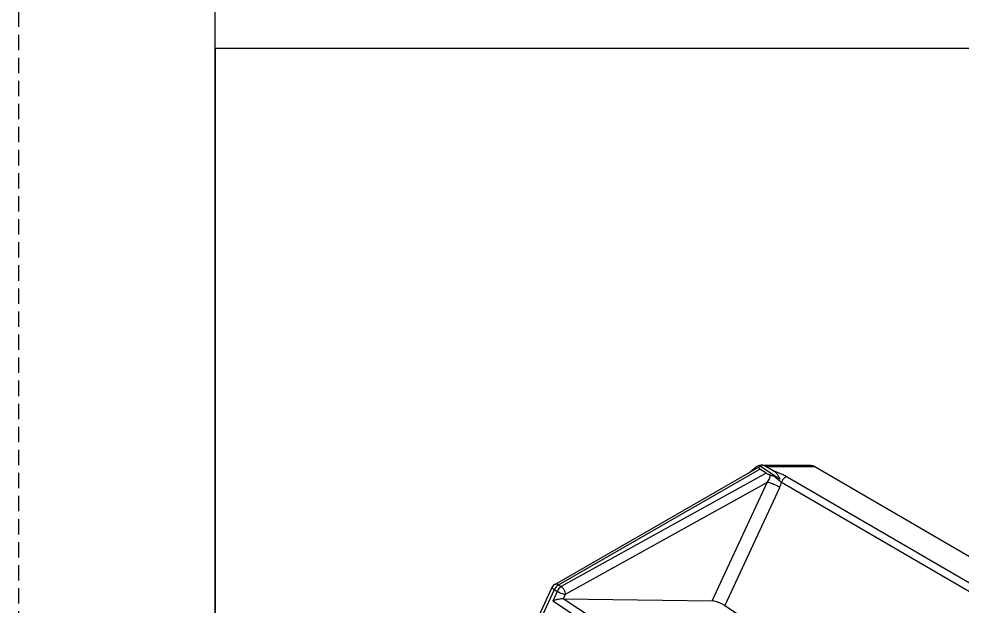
# Model space of a CAD drawing. Header units: inches. Extents: x 164842 to 166038, y -53074 to -52229.
# Drawn here: x 164842 to 164903.4, y -52830.1 to -52791.9 of the extents above; entities that cross this region are included whole.
import ezdxf

# ---------------------------------------------------------------- set-up
doc = ezdxf.new("R2010")
doc.units = ezdxf.units.IN
doc.header["$LTSCALE"] = 2
doc.header["$MEASUREMENT"] = 0
doc.linetypes.add('DASHED', pattern=[0.75, 0.5, -0.25])
doc.layers.get('0').update_dxf_attribs({"linetype": 'CONTINUOUS'})
doc.layers.add('A', color=7, linetype='CONTINUOUS')

msp = doc.modelspace()

# ---------------------------------------------------------------- linework, layer by layer
at = {"color": 7, "linetype": 'Continuous'}
for p, q in [((164876.894, -52828.709), (164890.206, -52821.061)), ((164877.141, -52828.74), (164890.25, -52821.209)), ((164889.497, -52821.468), (164889.974, -52821.091)), ((164890.653, -52821.476), (164890.25, -52821.209)), ((164890.293, -52821.033), (164891.56, -52821.87)), ((164890.347, -52820.957), (164893.535, -52820.968)), ((164891.122, -52821.319), (164890.637, -52821.037)), ((164890.637, -52821.037), (164893.825, -52821.048)), ((164893.825, -52821.048), (164917.481, -52834.807)), ((164890.653, -52821.476), (164877.322, -52828.86)), ((164892.015, -52821.712), (164914.036, -52834.52)), ((164890.719, -52822.085), (164877.566, -52829.37)), ((164887.144, -52829.786), (164890.719, -52822.085)), ((164887.966, -52830.098), (164891.539, -52822.402)), ((164891.647, -52822.069), (164913.668, -52834.877)), ((164877.141, -52828.74), (164877.322, -52828.86)), ((164867.213, -52849.863), (164876.872, -52829.053)), ((164867.334, -52849.128), (164876.729, -52828.889)), ((164877.053, -52829.172), (164876.764, -52829.795)), ((164876.872, -52829.053), (164877.053, -52829.172)), ((164880.46, -52832.235), (164876.764, -52829.795)), ((164877.566, -52829.37), (164877.44, -52829.641)), ((164880.843, -52831.887), (164877.44, -52829.641)), ((164877.44, -52829.641), (164887.144, -52829.786)), ((164892.526, -52833.108), (164887.966, -52830.098))]:
    msp.add_line(p, q, dxfattribs=at)
for points, start_tangent, end_tangent in [([(164890.13, -52820.999), (164889.974, -52821.091)], (-0.927012, -0.375032), (-0.784251, -0.620444)), ([(164890.347, -52820.957), (164890.3, -52820.959), (164890.13, -52820.999)], (-0.999994, 0.003418), (-0.927012, -0.375032)), ([(164890.205, -52821.061), (164890.195, -52821.068), (164890.173, -52821.093), (164890.171, -52821.125), (164890.195, -52821.164)], (-0.865007, -0.50176), (0.682152, -0.731211)), ([(164890.195, -52821.164), (164890.25, -52821.209)], (0.682152, -0.731211), (0.83456, -0.550917)), ([(164890.235, -52821.048), (164890.205, -52821.061)], (-0.944441, -0.32868), (-0.865007, -0.50176)), ([(164890.293, -52821.033), (164890.235, -52821.048)], (-0.985238, -0.17119), (-0.944441, -0.32868)), ([(164890.637, -52821.037), (164890.473, -52820.972), (164890.347, -52820.957)], (-0.864421, 0.502769), (-0.999994, 0.003418)), ([(164891.56, -52821.87), (164891.51, -52821.768), (164891.459, -52821.677), (164891.409, -52821.598), (164891.358, -52821.529), (164891.307, -52821.47), (164891.259, -52821.422), (164891.213, -52821.382), (164891.168, -52821.348), (164891.122, -52821.319)], (-0.42218, 0.906512), (-0.864421, 0.502769)), ([(164891.122, -52821.319), (164891.181, -52821.34), (164891.253, -52821.366), (164891.335, -52821.397), (164891.427, -52821.432), (164891.527, -52821.473), (164891.637, -52821.52), (164891.756, -52821.575), (164891.883, -52821.639), (164892.015, -52821.712)], (0.941488, -0.337046), (0.864426, -0.50276)), ([(164893.535, -52820.968), (164893.661, -52820.982), (164893.825, -52821.048)], (0.999994, -0.003416), (0.864421, -0.502769)), ([(164890.653, -52821.476), (164890.731, -52821.519), (164890.823, -52821.558), (164890.921, -52821.592)], (0.83456, -0.550917), (0.955221, -0.295892)), ([(164890.719, -52822.085), (164890.807, -52821.955), (164890.871, -52821.825), (164890.909, -52821.702), (164890.921, -52821.592)], (0.614481, 0.788932), (-0.006485, 0.999979)), ([(164890.921, -52821.592), (164891.005, -52821.62), (164891.098, -52821.654), (164891.198, -52821.695)], (0.955231, -0.295861), (0.920609, -0.390485)), ([(164891.198, -52821.695), (164891.309, -52821.743), (164891.431, -52821.801), (164891.56, -52821.87)], (0.9206, -0.390508), (0.870739, -0.491745)), ([(164891.198, -52821.695), (164891.251, -52821.747), (164891.307, -52821.799), (164891.366, -52821.85), (164891.43, -52821.902), (164891.499, -52821.955), (164891.572, -52822.01), (164891.647, -52822.069)], (0.688341, -0.725387), (0.784103, -0.620631)), ([(164892.015, -52821.712), (164891.885, -52821.759), (164891.75, -52821.889), (164891.647, -52822.069)], (-0.999974, 0.007271), (-0.37936, -0.925249)), ([(164891.539, -52822.402), (164891.334, -52822.283), (164891.106, -52822.182), (164890.89, -52822.112), (164890.719, -52822.085)], (-0.83456, 0.550917), (-0.999586, 0.028784)), ([(164891.539, -52822.402), (164891.603, -52822.237), (164891.647, -52822.069)], (0.421028, 0.907048), (0.19377, 0.981047)), ([(164876.894, -52828.709), (164876.845, -52828.742), (164876.746, -52828.856), (164876.729, -52828.888)], (-0.867858, -0.496812), (-0.420371, -0.907352)), ([(164876.894, -52828.71), (164876.988, -52828.687), (164877.141, -52828.74)], (0.878966, 0.476884), (0.837932, -0.545774)), ([(164877.141, -52828.74), (164877.04, -52828.817), (164877.03, -52828.827)], (-0.870967, -0.491342), (-0.709713, -0.704491)), ([(164876.732, -52828.889), (164876.73, -52828.919), (164876.778, -52828.98), (164876.872, -52829.053)], (-0.308352, -0.951272), (0.83456, -0.550917)), ([(164876.946, -52828.926), (164876.872, -52829.053)], (-0.579518, -0.814959), (-0.421036, -0.907044)), ([(164877.03, -52828.827), (164876.946, -52828.926)], (-0.709713, -0.704491), (-0.579518, -0.814959)), ([(164877.322, -52828.86), (164877.22, -52828.937), (164877.126, -52829.047), (164877.053, -52829.172)], (-0.870967, -0.491342), (-0.421036, -0.907044)), ([(164877.566, -52829.37), (164877.458, -52829.353), (164877.323, -52829.31), (164877.181, -52829.246), (164877.053, -52829.172)], (-0.999586, 0.028784), (-0.83456, 0.550917)), ([(164877.322, -52828.86), (164877.461, -52828.999), (164877.55, -52829.186), (164877.566, -52829.37)], (0.831134, -0.556072), (-0.144158, -0.989555)), ([(164877.44, -52829.641), (164877.347, -52829.648), (164877.221, -52829.669), (164877.077, -52829.702), (164876.917, -52829.746), (164876.764, -52829.795)], (-0.999888, 0.014976), (-0.944248, -0.329234)), ([(164887.966, -52830.098), (164887.805, -52830.003), (164887.625, -52829.916), (164887.444, -52829.848), (164887.278, -52829.803), (164887.144, -52829.786)], (-0.83456, 0.550917), (-0.999888, 0.014976))]:
    msp.add_spline(points, degree=3, dxfattribs=dict(at, start_tangent=start_tangent, end_tangent=end_tangent))
at = {"layer": 'A', "linetype": 'DASHED'}
msp.add_line((164842.016, -53074.46), (164842.016, -52228.685), dxfattribs=at)
at = {"layer": 'A'}
msp.add_line((164854.788, -53061.688), (164854.788, -52241.457), dxfattribs=at)
msp.add_lwpolyline([(164854.788, -53061.688), (165067.553, -53061.688), (165067.553, -52793.857), (164854.788, -52793.857)], close=True, dxfattribs=at)

doc.saveas('drawing.dxf')
